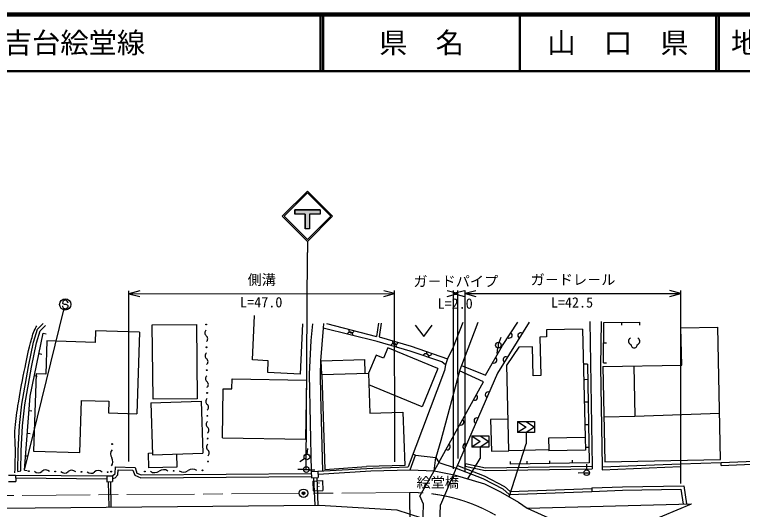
# Model space of a CAD drawing. Units: millimetres, scale not verified. Extents: x 40000 to 680000, y 20000 to 380000.
# Drawn here: x 243638 to 372401, y 292420 to 380000 of the extents above; entities that cross this region are included whole.
import ezdxf
from ezdxf.enums import TextEntityAlignment as Align

# ---------------------------------------------------------------- set-up
doc = ezdxf.new("R2010")
doc.units = ezdxf.units.MM
doc.header["$LTSCALE"] = 1000
doc.header["$PDMODE"] = 32
doc.header["$PDSIZE"] = 500
doc.linetypes.add('CHAIN', pattern=[18.5, 12, -1.5, 3.5, -1.5])
for name, color, linetype, lineweight in [('M-BGD', 7, 'Continuous', 25), ('M-BMK', 2, 'CHAIN', 13), ('M-BMK-SRVR', 3, 'Continuous', 25), ('M-STR-STRC', 7, 'Continuous', 25), ('M-TTL', 2, 'Continuous', 140), ('M-TTL-LINE', 7, 'Continuous', 50)]:
    doc.layers.add(name, color=color, linetype=linetype, lineweight=lineweight)
doc.layers.add('M-TTL-TXT', color=7, linetype='Continuous')
doc.styles.add('ＭＳ ゴシック', font='')
doc.styles.get('ＭＳ ゴシック').set_extended_font_data('MS Gothic')

msp = doc.modelspace()

# ---------------------------------------------------------------- hatches: boundary and pattern name
at = {"layer": 'M-STR-STRC'}
msp.add_hatch(color=256, dxfattribs=at).paths.add_polyline_path([(293200, 345442), (297697, 345444), (297698, 344694), (295824, 344693), (295825, 342070), (295075, 342070), (295074, 344693), (293201, 344693)])

# ---------------------------------------------------------------- linework, layer by layer
at = {"layer": 'M-BGD'}
for p, q in [((263879, 300885), (263869, 331123)), ((265801, 331111), (263869, 330593)), ((310871, 330608), (308939, 331125)), ((310881, 300872), (310870, 331145)), ((322080, 330613), (320148, 331130)), ((321293, 299600), (321283, 331166)), ((323220, 331131), (321288, 330613)), ((322084, 301437), (322074, 331166)), ((323342, 298996), (323332, 331166)), ((325263, 331131), (323332, 330613)), ((361511, 330625), (359579, 331142)), ((361522, 296991), (361510, 331190)), ((263869, 330593), (310871, 330608)), ((263869, 330593), (265801, 330076)), ((308939, 330090), (310871, 330608)), ((320148, 330095), (322080, 330613)), ((321288, 330613), (322080, 330613)), ((321288, 330613), (323220, 330096)), ((323332, 330613), (361511, 330625)), ((323332, 330613), (325264, 330096)), ((359579, 330107), (361511, 330625)), ((285704, 318886), (286091, 326767)), ((268009, 325066), (275801, 325144)), ((268141, 311909), (268009, 325066)), ((275801, 325144), (275933, 311987)), ((294592, 325283), (294154, 316371)), ((298819, 325314), (307673, 323045)), ((307992, 325382), (307673, 323045)), ((308475, 325385), (308157, 322942)), ((314519, 325020), (316019, 323020)), ((316019, 323020), (317519, 325020)), ((345393, 325658), (345826, 300086)), ((351023, 325528), (351027, 325028)), ((354190, 325552), (354194, 325050)), ((361528, 324582), (368060, 324707)), ((361655, 317969), (361528, 324582)), ((368507, 301240), (368060, 324707)), ((248724, 323618), (249208, 323516)), ((257972, 324016), (257908, 321967)), ((265724, 323773), (257972, 324016)), ((265724, 323773), (265273, 309366)), ((344131, 324332), (337721, 324183)), ((337721, 324183), (337750, 322947)), ((344131, 324332), (344576, 305173)), ((249341, 322235), (249158, 316383)), ((257908, 321967), (249341, 322235)), ((329223, 321003), (329223, 322003)), ((329375, 321979), (329745, 322908)), ((337750, 322947), (336567, 322920)), ((336567, 322920), (336726, 316097)), ((347837, 321930), (348337, 321927)), ((309659, 321029), (308888, 319167)), ((318529, 317356), (309659, 321029)), ((329071, 321027), (328969, 320032)), ((332871, 321138), (330719, 317990)), ((335279, 321194), (332871, 321138)), ((335398, 316066), (335279, 321194)), ((247963, 320013), (248452, 319910)), ((307580, 319709), (306271, 316545)), ((308888, 319167), (307580, 319709)), ((288521, 318748), (285704, 318886)), ((288418, 316652), (288521, 318748)), ((297891, 318697), (305575, 318944)), ((297969, 316279), (297891, 318697)), ((305653, 316526), (305575, 318944)), ((344980, 318110), (344489, 318101)), ((347817, 318355), (348328, 318353)), ((318529, 317356), (315723, 310580)), ((331071, 302816), (330719, 317990)), ((347713, 317703), (361655, 317969)), ((347713, 317703), (348034, 300851)), ((353192, 317808), (353362, 308904)), ((247440, 316436), (247012, 302747)), ((247137, 316099), (247626, 315996)), ((249158, 316383), (247440, 316436)), ((282079, 313750), (282108, 315535)), ((282108, 315535), (295253, 315318)), ((294154, 316371), (288418, 316652)), ((297969, 316279), (306271, 316545)), ((297969, 316279), (298507, 299519)), ((306271, 316545), (306498, 309465)), ((336726, 316097), (335398, 316066)), ((295253, 315318), (295080, 304851)), ((315723, 310580), (306337, 314466)), ((345030, 315393), (344530, 315383)), ((280403, 305093), (280546, 313776)), ((280546, 313776), (282079, 313750)), ((255178, 302491), (255467, 311723)), ((255467, 311723), (260303, 311572)), ((275933, 311987), (268141, 311909)), ((260303, 311572), (260239, 309524)), ((267753, 311297), (276664, 311562)), ((267753, 311297), (268026, 302100)), ((276664, 311562), (276937, 302364)), ((345103, 311393), (344603, 311384)), ((246179, 309912), (246678, 309874)), ((260239, 309524), (265273, 309366)), ((306498, 309465), (312351, 309653)), ((312351, 309653), (312654, 300216)), ((353362, 308904), (368350, 309465)), ((330941, 308424), (327858, 308352)), ((327858, 308352), (327988, 302744)), ((347883, 308800), (353362, 308904)), ((345176, 307394), (344676, 307385)), ((245874, 305924), (246373, 305886)), ((344576, 305173), (338101, 305022)), ((344566, 305172), (344617, 302937)), ((280403, 305093), (295080, 304851)), ((338101, 305022), (338148, 302980)), ((247012, 302747), (255178, 302491)), ((295429, 302213), (295529, 303208)), ((327988, 302744), (331071, 302816)), ((338148, 302980), (331071, 302816)), ((338148, 302980), (338153, 302787)), ((344617, 302937), (338153, 302787)), ((345250, 303395), (344750, 303385)), ((245569, 301935), (246068, 301897)), ((267331, 302391), (268017, 302411)), ((267409, 299768), (267331, 302391)), ((268026, 302100), (276937, 302364)), ((272278, 302226), (272347, 299915)), ((294107, 300883), (294952, 301419)), ((314564, 301997), (314096, 302174)), ((314564, 301997), (318178, 301590)), ((318178, 301590), (318702, 300713)), ((368664, 300201), (406993, 301735)), ((312654, 300216), (305885, 299999)), ((318702, 300713), (315316, 294844)), ((318702, 300713), (321778, 299730)), ((323430, 300561), (323325, 300072)), ((331368, 300411), (331358, 300914)), ((334334, 300467), (334325, 300967)), ((338334, 300544), (338324, 301044)), ((342333, 300620), (342323, 301120)), ((344850, 299427), (344854, 300427)), ((345826, 300086), (345833, 299586)), ((348034, 300850), (368507, 301240)), ((361449, 300519), (361470, 299992)), ((368664, 300201), (368643, 300721)), ((245372, 299354), (245846, 299318)), ((272347, 299915), (267409, 299768)), ((294753, 299517), (293753, 299513)), ((294752, 299474), (295752, 299474)), ((295751, 299454), (296751, 299454)), ((296101, 299136), (297292, 299191)), ((296101, 299136), (296153, 298016)), ((297292, 299191), (297343, 298071)), ((298507, 299519), (305885, 299999)), ((321778, 299730), (319005, 293263)), ((344350, 298880), (343351, 298836)), ((344348, 298927), (345348, 298927)), ((347602, 299965), (347611, 299437)), ((347611, 299437), (361470, 299992)), ((242561, 298477), (243824, 298507)), ((243824, 298507), (259936, 298364)), ((243824, 298507), (243851, 297392)), ((243836, 298007), (259950, 297864)), ((259936, 298364), (260971, 298393)), ((259936, 298364), (259965, 297310)), ((260942, 298392), (260972, 297338)), ((261380, 297981), (260958, 297832)), ((296153, 298016), (297343, 298071)), ((296375, 297442), (298101, 297534)), ((296537, 298034), (296738, 293191)), ((297092, 298060), (297294, 293187)), ((298101, 297534), (298195, 295780)), ((242588, 297362), (243851, 297392)), ((259965, 297310), (260972, 297338)), ((260223, 297317), (260286, 292849)), ((260596, 297327), (260659, 292852)), ((296375, 297442), (296468, 295688)), ((345750, 296216), (345774, 295616)), ((296468, 295688), (298195, 295780)), ((313519, 295417), (313739, 265419)), ((316007, 293376), (315316, 294844)), ((332757, 293680), (334335, 292628)), ((315849, 289181), (316007, 293376)), ((318878, 289891), (319005, 293263)), ((334335, 292628), (363371, 293417))]:
    msp.add_line(p, q, dxfattribs=at)
for points in [[(244220, 299115), (244249, 302806), (244505, 307263), (244936, 311035), (246084, 317719), (246979, 322046), (247710, 324332), (248725, 325338)], [(244220, 299115), (244771, 299278), (244799, 302788), (245053, 307216), (245481, 310957), (246624, 317617), (247511, 321906), (248193, 324036), (249112, 324947)], [(296327, 325296), (296057, 322295), (295760, 316368), (296110, 299137)], [(298314, 325310), (298212, 324509), (297759, 318734), (297708, 316224), (297759, 312632), (298115, 299239)], [(319898, 317987), (319195, 318527), (313612, 320435), (307782, 322134), (298212, 324509)], [(322951, 325492), (321253, 321135), (320223, 319065), (319898, 317987), (319686, 317025), (313259, 299948)], [(325573, 325511), (322729, 317912), (322396, 317136), (319054, 304597), (318178, 301590)], [(334644, 325578), (329061, 316524), (321778, 299730)], [(322729, 317912), (326975, 316206), (329977, 321440), (332672, 325564)], [(347431, 325673), (347294, 317722), (347602, 299965)], [(347817, 318355), (347856, 325504), (354190, 325552)], [(245372, 299354), (246376, 312494), (248724, 323618)], [(308157, 322942), (313794, 321299), (320223, 319065)], [(344980, 318110), (345300, 300677), (331368, 300411)], [(318702, 300713), (326575, 315002), (322341, 316930)], [(297320, 298692), (306641, 299226), (313609, 299460), (314564, 301997)], [(313609, 299460), (317855, 299262), (318178, 301590)], [(347602, 299965), (361449, 300519), (368643, 300721), (406972, 302256)], [(321977, 300189), (326705, 298382), (330326, 296464), (331321, 295596), (345754, 296116)], [(323325, 300072), (326872, 299307), (345833, 299586)], [(323430, 300561), (326922, 299808), (345826, 300086)], [(260971, 298393), (261421, 298762), (261520, 299933)], [(261380, 297981), (261904, 298549), (261979, 299424), (264584, 299371), (264889, 298468), (265955, 298044), (296141, 298279)], [(261520, 299933), (264945, 299864), (265289, 298847), (266049, 298545), (296117, 298779)], [(297292, 299191), (307038, 299749), (313259, 299948)], [(317855, 299262), (321428, 298574), (326795, 296955), (329581, 295535), (332757, 293680)], [(321778, 299730), (326498, 297925), (330041, 296049), (331142, 295089)], [(345750, 296216), (351188, 296441), (362043, 296598), (362491, 293393)], [(331142, 295089), (345774, 295616), (351205, 295841), (361522, 295991), (361887, 293376)], [(140399, 291725), (297565, 293198), (311275, 292377), (315652, 290931)], [(334335, 292628), (338615, 290680), (344143, 289129), (349906, 288964), (353944, 289444)], [(346074, 285857), (353236, 289146), (363371, 293417)]]:
    msp.add_lwpolyline(points, dxfattribs=at)
for centre, radius in [((277527, 325157), 75), ((329223, 321503), 500), ((277581, 321117), 75), ((277635, 317076), 75), ((277689, 313036), 75), ((277744, 308995), 75), ((260918, 303995), 75), ((277798, 304955), 75), ((295352, 301719), 500), ((277852, 300915), 75), ((246160, 299190), 75), ((250809, 299135), 75), ((255458, 299081), 75), ((260107, 299027), 75), ((260720, 299122), 75), ((266670, 299147), 75), ((271779, 299242), 75), ((276887, 299337), 75), ((295252, 299474), 500), ((344848, 298927), 500)]:
    msp.add_circle(centre, radius, dxfattribs=at)
for centre, radius, start, end in [((277943, 323652), 646, 128.55753, 232.97865), ((302997, 323322), 500, 346.05949, 166.05949), ((303246, 324179), 500, 165.62337, 345.62337), ((331161, 323252), 500, 236.83941, 56.83941), ((333165, 323179), 500, 58.3389, 238.3389), ((277165, 322621), 646, 308.55753, 52.97865), ((310976, 322120), 500, 163.75194, 343.75194), ((352842, 322163), 599, 113.44836, 257.2818), ((353645, 322163), 599, 282.7182, 66.55164), ((310697, 321285), 500, 343.75344, 163.75344), ((353244, 321547), 534, 176.52859, 3.47141), ((277997, 319612), 646, 128.55753, 232.97865), ((316403, 319481), 500, 341.1291, 161.1291), ((317009, 320182), 500, 160.84068, 340.84068), ((330540, 318923), 500, 58.3389, 238.3389), ((277219, 318581), 646, 308.55753, 52.97865), ((328476, 318823), 500, 240.15456, 60.15456), ((278051, 315571), 646, 128.55753, 232.97865), ((277274, 314541), 646, 308.55753, 52.97865), ((327409, 312714), 500, 66.5563, 246.5563), ((278105, 311531), 646, 128.55753, 232.97865), ((325052, 312237), 500, 241.14208, 61.14208), ((277328, 310500), 646, 308.55753, 52.97865), ((278159, 307491), 646, 128.55753, 232.97865), ((322639, 307858), 500, 241.14208, 61.14208), ((325419, 308127), 500, 66.5563, 246.5563), ((277382, 306460), 646, 308.55753, 52.97865), ((278214, 303450), 646, 128.55753, 232.97865), ((320225, 303478), 500, 241.14208, 61.14208), ((323430, 303540), 500, 66.5563, 246.5563), ((261757, 302240), 1160, 139.3493, 216.0057), ((277436, 302419), 646, 308.55753, 52.97865), ((259881, 300877), 1160, 319.3493, 36.0057), ((247831, 299923), 1002, 227.96747, 310.69072), ((249138, 298403), 1002, 47.96747, 130.69072), ((252480, 299868), 1002, 227.96747, 310.69072), ((253787, 298348), 1002, 47.96747, 130.69072), ((257129, 299814), 1002, 227.96747, 310.69072), ((258436, 298294), 1002, 47.96747, 130.69072), ((268427, 300263), 1333, 235.40853, 306.72664), ((270022, 298126), 1333, 55.40853, 126.72664), ((273535, 300358), 1333, 235.40853, 306.72664), ((275130, 298221), 1333, 55.40853, 126.72664)]:
    msp.add_arc(centre, radius, start, end, dxfattribs=at)
msp.add_open_spline([(243704, 298876), (243766, 301010), (243793, 301578), (243777, 303310), (243766, 304463), (243655, 305109), (243707, 306260), (243786, 308023), (243967, 309003), (244233, 310748), (244597, 313134), (244866, 314461), (245350, 316826), (245757, 318817), (245920, 319952), (246478, 321906), (246752, 322864), (246812, 323444), (247255, 324336), (247373, 324574), (247412, 324668), (247577, 324936)], degree=3, knots=[0, 0, 0, 0, 1, 1, 1, 2, 2, 2, 3, 3, 3, 4, 4, 4, 5, 5, 5, 6, 6, 6, 7, 7, 7, 7], dxfattribs=at)
at = {"layer": 'M-BMK'}
for p, q in [((293992, 295273), (195495, 294549)), ((313519, 295417), (295492, 295284))]:
    msp.add_line(p, q, dxfattribs=at)
msp.add_arc((313740, 265418), 30000, 24.71566, 90.42188, dxfattribs=at)
at = {"layer": 'M-BMK-SRVR'}
msp.add_circle((294742, 295279), 750, dxfattribs=at)
msp.add_point((294742, 295279), dxfattribs=at)
at = {"layer": 'M-STR-STRC'}
for p, q in [((295448, 348773), (290994, 344317)), ((295448, 348455), (291312, 344317)), ((299904, 344320), (295448, 348773)), ((299586, 344320), (295448, 348455)), ((297697, 345444), (293200, 345442)), ((293200, 345442), (293201, 344693)), ((297697, 345444), (297698, 344694)), ((290994, 344317), (295451, 339864)), ((291312, 344317), (295451, 340182)), ((295074, 344693), (293201, 344693)), ((295074, 344693), (295075, 342070)), ((295451, 339864), (299904, 344320)), ((295451, 340182), (299586, 344320)), ((297698, 344694), (295824, 344693)), ((295824, 344693), (295825, 342070)), ((295825, 342070), (295075, 342070)), ((295451, 339864), (295451, 337864)), ((295252, 299474), (295451, 337864)), ((252216, 328824), (252116, 328942)), ((252461, 328685), (252216, 328824)), ((252762, 328682), (252461, 328685)), ((253007, 328571), (252762, 328682)), ((253113, 328434), (253007, 328571)), ((245372, 299354), (252376, 327729)), ((332620, 308009), (335620, 308010)), ((332620, 308009), (332621, 306009)), ((332620, 308009), (334121, 307009)), ((334120, 308009), (335621, 307010)), ((335620, 308010), (335621, 306010)), ((334121, 307009), (332621, 306009)), ((335621, 307010), (334121, 306009)), ((324508, 305459), (327508, 305460)), ((324508, 305459), (324509, 303459)), ((324508, 305459), (326009, 304459)), ((326008, 305459), (327509, 304460)), ((327508, 305460), (327509, 303460)), ((335621, 306010), (332621, 306009)), ((334121, 306009), (334122, 304009)), ((326009, 304459), (324509, 303459)), ((327509, 304460), (326009, 303459)), ((331141, 294624), (334122, 304009)), ((327509, 303460), (324509, 303459)), ((326009, 303459), (326010, 301459)), ((323821, 297852), (326010, 301459))]:
    msp.add_line(p, q, dxfattribs=at)
msp.add_lwpolyline([(293200, 345442), (297697, 345444), (297698, 344694), (295824, 344693), (295825, 342070), (295075, 342070), (295074, 344693), (293201, 344693)], close=True, dxfattribs=at)
msp.add_circle((252615, 328700), 1000, dxfattribs=at)
for centre, start, end in [((252613, 328438), 179.57411, 359.57411), ((252616, 328938), 359.57411, 179.57411)]:
    msp.add_arc(centre, 500, start, end, dxfattribs=at)
at = {"layer": 'M-TTL'}
msp.add_line((680000, 380000), (40000, 380000), dxfattribs=at)
at = {"layer": 'M-TTL-LINE'}
for p, q in [((297750, 380000), (297750, 370000)), ((298250, 380000), (298250, 370000)), ((333000, 380000), (333000, 370000)), ((367750, 380000), (367750, 370000)), ((368250, 380000), (368250, 370000)), ((40000, 370000), (680000, 370000))]:
    msp.add_line(p, q, dxfattribs=at)

# ---------------------------------------------------------------- texts
at = {"layer": 'M-BGD', "style": 'ＭＳ ゴシック'}
for s, p in [('側溝', (287369, 331601)), ('ガ－ドパイプ', (321683, 331315)), ('ガ－ドレ－ル', (342421, 331619)), ('L=47.0', (287276, 327629)), ('L=2.0', (321570, 327392)), ('L=42.5', (342242, 327594))]:
    msp.add_text(s, height=1833, rotation=0.019, dxfattribs=at).set_placement(p, align=Align.BOTTOM_CENTER)
for s, height, p in [('絵堂橋', 1833, (318506, 297196)), ('F', 1320, (297328, 296521))]:
    msp.add_text(s, height=height, dxfattribs=at).set_placement(p, align=Align.MIDDLE_CENTER)
at = {"layer": 'M-TTL-TXT', "style": 'ＭＳ ゴシック'}
for s, p in [('一般県道秋吉台絵堂線', (216734, 375000)), ('地 名', (370380, 375000))]:
    msp.add_text(s, height=3666, dxfattribs=at).set_placement(p, align=Align.MIDDLE_LEFT)
for s, p in [('県\u3000名', (315625, 375000)), ('山\u3000口\u3000県', (350375, 375000))]:
    msp.add_text(s, height=3666, dxfattribs=at).set_placement(p, align=Align.MIDDLE_CENTER)

doc.saveas('drawing.dxf')
